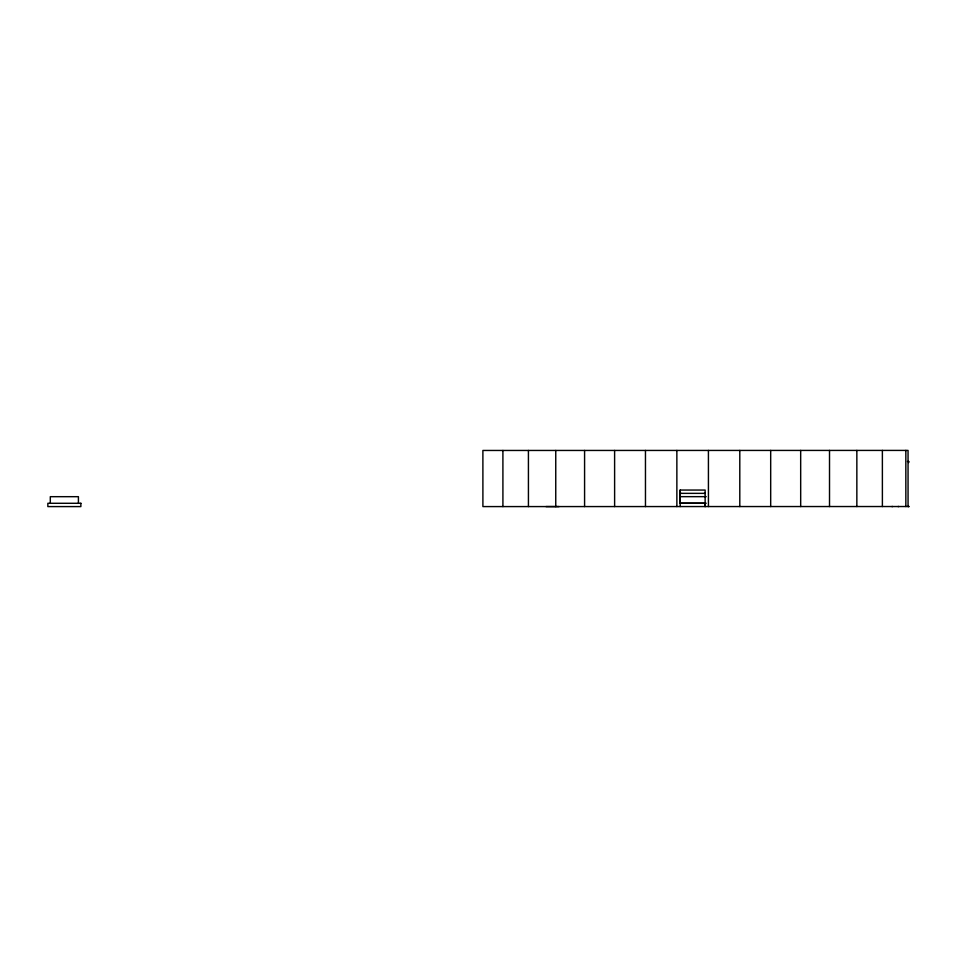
<?xml version="1.0" encoding="UTF-8"?>
<svg xmlns="http://www.w3.org/2000/svg" width="957" height="957" viewBox="0 0 957 957"><rect width="100%" height="100%" fill="white"/><g stroke="black" fill="none" stroke-linecap="round" stroke-linejoin="round"><path stroke-width="1.44" d="M680.176 506.564L680.176 490.056L705.13 490.056L705.13 506.564L705.13 503.262L680.176 503.262L680.176 490.056M908.695 462.554L909.03 461.585L907.487 461.489M681.013 493.357L680.176 493.357L705.13 493.357L704.268 493.357M680.475 496.659L706.23 496.659M680.176 503.262L706.23 503.262M892.702 506.54L891.84 506.54M897.989 506.54L898.838 506.54M908.181 506.54L909.15 506.528L482.902 506.588L482.89 450.46L908.049 450.412L908.061 506.54M545.98 506.576L559.055 506.588M905.836 450.412L905.848 506.54M882.378 450.412L882.39 506.54M856.85 450.412L856.85 506.54M829.516 450.412L829.516 506.552M800.674 450.424L800.686 506.552M770.684 450.424L770.684 506.552M739.797 450.424L739.797 506.564M708.419 450.436L708.431 506.564M676.862 450.436L676.874 506.564M645.461 450.436L645.473 506.576M614.609 450.448L614.621 506.576M584.583 450.448L584.583 506.576M555.754 450.46L555.754 506.588M528.42 450.46L528.431 506.588M502.904 450.46L502.915 506.588M78.414 503.286L78.414 496.683L50.302 496.683L50.302 503.286M80.867 503.286L47.85 503.286L47.85 506.588L80.867 506.588L80.867 503.286"/></g></svg>
